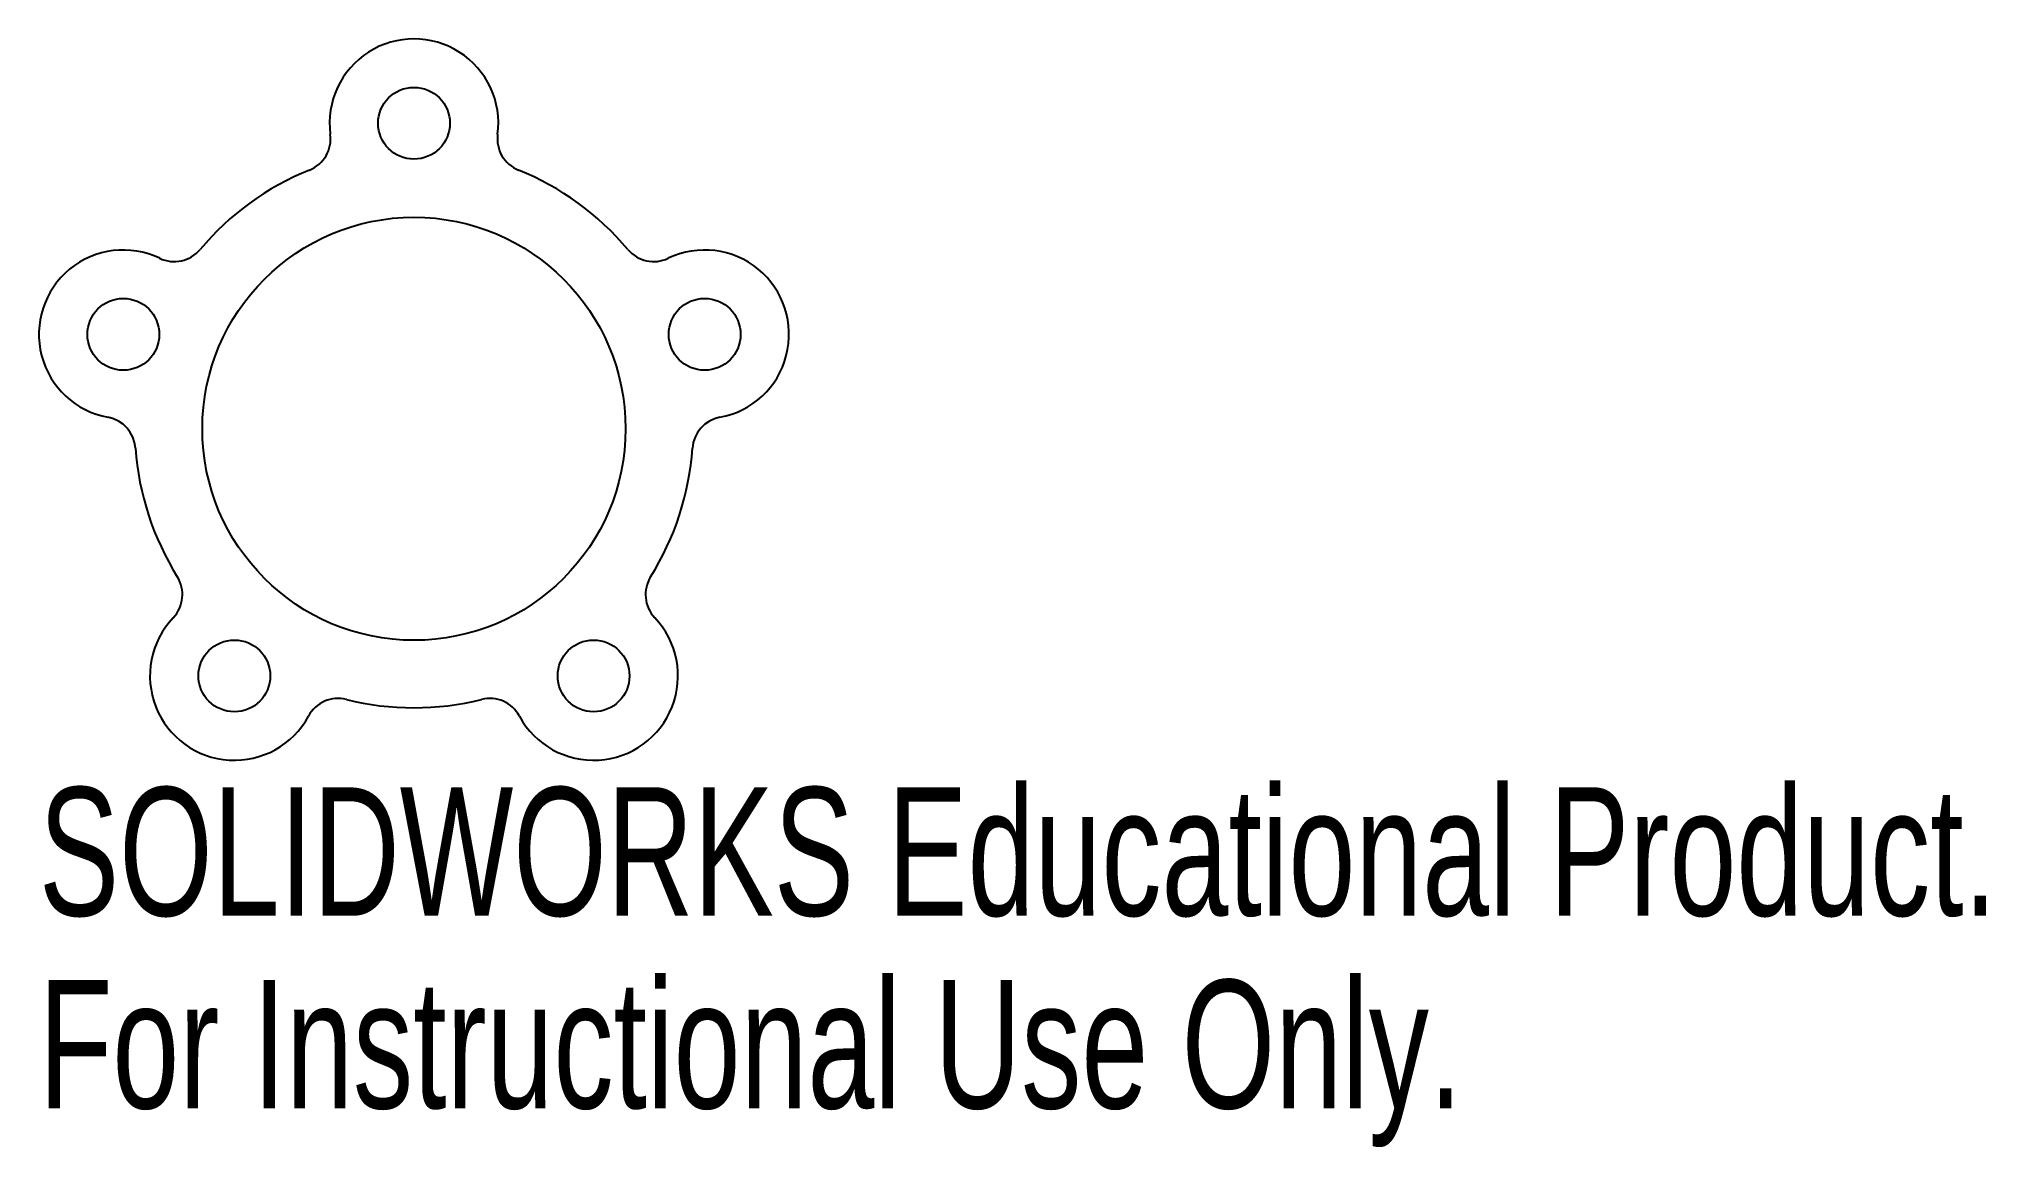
# Model space of a CAD drawing. Header units: inches. Extents: x -0.56 to 2.33, y -1.06 to 0.58.
import ezdxf

# ---------------------------------------------------------------- set-up
doc = ezdxf.new("R2010")
doc.units = ezdxf.units.IN
doc.header["$MEASUREMENT"] = 0
doc.styles.add('SLDTEXTSTYLE0', font='TXT', dxfattribs={"width": 0.7})

msp = doc.modelspace()

# ---------------------------------------------------------------- linework, layer by layer
at = {"color": 7, "linetype": 'Continuous', "lineweight": 25}
for centre, radius in [((0, 0.4528), 0.0532), ((0, 0), 0.3135), ((-0.4306, 0.1399), 0.0532), ((0.4306, 0.1399), 0.0532), ((-0.2661, -0.3663), 0.0532), ((0.2661, -0.3663), 0.0532)]:
    msp.add_circle(centre, radius, dxfattribs=at)
for centre, radius, start, end in [((0, 0.4528), 0.125, 352.4647, 187.5353), ((-0.1735, 0.4298), 0.05, 291.9811, 7.5353), ((0.1735, 0.4298), 0.05, 172.4647, 248.0189), ((0, 0), 0.4135, 111.9811, 140.0189), ((0, 0), 0.4135, 39.9811, 68.0189), ((-0.4306, 0.1399), 0.125, 64.4647, 259.5353), ((-0.3552, 0.2978), 0.05, 244.4647, 320.0189), ((0.3552, 0.2978), 0.05, 219.9811, 295.5353), ((0.4306, 0.1399), 0.125, 280.4647, 115.5353), ((-0.4624, -0.0322), 0.05, 3.9811, 79.5353), ((0.4624, -0.0322), 0.05, 100.4647, 176.0189), ((0, 0), 0.4135, 183.9811, 212.0189), ((0, 0), 0.4135, 327.9811, 356.0189), ((-0.393, -0.2457), 0.05, 316.4647, 32.0189), ((0.393, -0.2457), 0.05, 147.9811, 223.5353), ((-0.2661, -0.3663), 0.125, 136.4647, 331.5353), ((0.2661, -0.3663), 0.125, 208.4647, 43.5353), ((-0.1123, -0.4497), 0.05, 75.9811, 151.5353), ((0, 0), 0.4135, 255.9811, 284.0189), ((0.1123, -0.4497), 0.05, 28.4647, 104.0189)]:
    msp.add_arc(centre, radius, start, end, dxfattribs=at)

# ---------------------------------------------------------------- texts
at = {"color": 7, "linetype": 'Continuous', "char_height": 0.1903, "attachment_point": 1, "style": 'SLDTEXTSTYLE0'}
for s, insert in [('SOLIDWORKS Educational Product.', (-0.5556, -0.5314)), ('For Instructional Use Only.', (-0.5556, -0.8169))]:
    msp.add_mtext(s, dxfattribs=dict(at, insert=insert))

doc.saveas('drawing.dxf')
